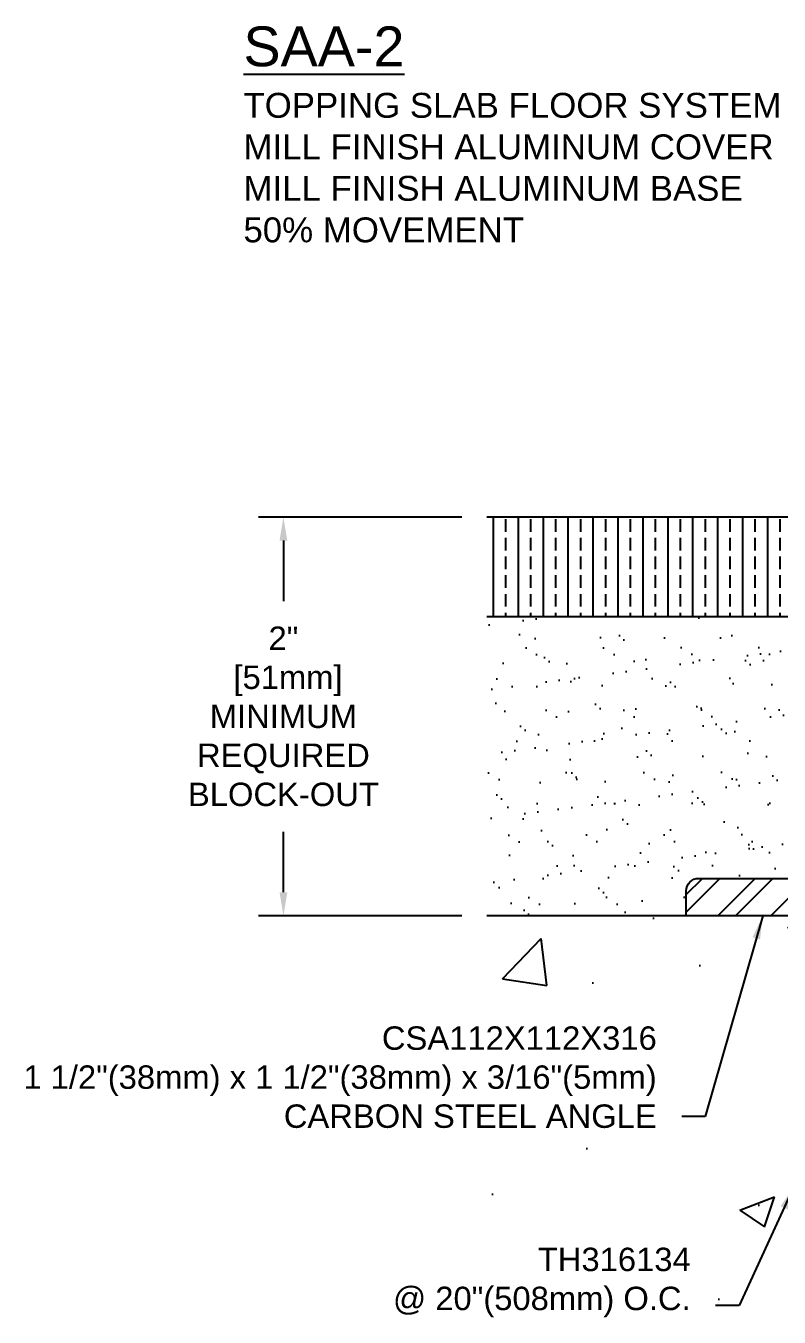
# Model space of a CAD drawing. Header units: inches. Extents: x -2.7 to 8.2, y 1.3 to 8.1.
# Drawn here: x -2.72 to 1.06, y 1.65 to 8.13 of the extents above; entities that cross this region are included whole.
import ezdxf

# ---------------------------------------------------------------- set-up
doc = ezdxf.new("R2010")
doc.units = ezdxf.units.IN
doc.header["$MEASUREMENT"] = 0
for name, color, linetype in [('Anchors', 4, 'Continuous'), ('Conditions', 1, 'Continuous'), ('Dimensions', 3, 'Continuous'), ('Metals', 7, 'Continuous'), ('Text', 2, 'Continuous')]:
    doc.layers.add(name, color=color, linetype=linetype)
doc.styles.add('Arial', font='arial.ttf')
doc.dimstyles.new('ARIAL', dxfattribs={"dimtxt": 0.1175, "dimasz": 0.1175, "dimexe": 0.125, "dimexo": 0.125, "dimgap": 0.125, "dimtad": 0, "dimtih": 1, "dimtoh": 1, "dimdec": 4, "dimzin": 0, "dimdsep": 46, "dimlunit": 4, "dimtxsty": 'Arial', "dimcen": 0.09, "dimadec": 0, "dimazin": 0, "dimtfac": 1, "dimtdec": 4, "dimtofl": 0, "dimtmove": 0, "dimatfit": 3, "dimfxl": 0, "dimfrac": 2, "dimtolj": 1, "dimtzin": 0, "dimarcsym": 0})

# ---------------------------------------------------------------- blocks, each defined once
blk = doc.blocks.new('*D9')
at = {"layer": 'Defpoints', "color": 0}
for p in [(-0.4083, 5.6668), (-1.428, 3.6668), (-0.4083, 3.6668)]:
    blk.add_point(p, dxfattribs=at)
at = {"layer": 'Dimensions', "color": 0, "lineweight": -2}
for p, q in [((-0.5333, 5.6668), (-1.553, 5.6668)), ((-1.428, 5.5493), (-1.428, 5.2458)), ((-1.428, 3.7843), (-1.428, 4.0878)), ((-0.5333, 3.6668), (-1.553, 3.6668))]:
    blk.add_line(p, q, dxfattribs=at)
at = {"layer": 'Dimensions', "color": 0}
for points in [[(-1.4475, 5.5493), (-1.4084, 5.5493), (-1.428, 5.6668)], [(-1.4475, 3.7843), (-1.4084, 3.7843), (-1.428, 3.6668)]]:
    blk.add_solid(points, dxfattribs=at)
at = {"layer": 'Dimensions', "color": 0, "insert": (-1.428, 4.6668), "char_height": 0.1175, "attachment_point": 5, "style": 'Arial'}
blk.add_mtext('\\A1;2"\\P [51mm]\\PMINIMUM\\PREQUIRED\\PBLOCK-OUT', dxfattribs=at)
blk = doc.blocks.new('CSAwBoltWasherNut')
at = {"layer": 'Metals'}
h = blk.add_hatch(dxfattribs=at)
h.set_pattern_fill('ANSI32', color=256, scale=0.5, style=0)
h.paths.add_polyline_path([(2.0917, 12.7945), (1.9667, 12.7945, 0.414214), (1.9042, 12.732), (1.9042, 12.0347), (1.9064, 12.0385), (1.9261, 12.0045), (1.9368, 12.0045), (1.9564, 12.0385), (1.9761, 12.0045), (1.9868, 12.0045), (2.0064, 12.0385), (2.0261, 12.0045), (2.0368, 12.0045), (2.0564, 12.0385), (2.0761, 12.0045), (2.0868, 12.0045), (2.0917, 12.0131)])
h.paths.add_polyline_path([(2.0917, 11.8184), (2.0814, 11.8005), (2.0618, 11.8345), (2.0511, 11.8345), (2.0314, 11.8005), (2.0118, 11.8345), (2.0011, 11.8345), (1.9814, 11.8005), (1.9618, 11.8345), (1.9511, 11.8345), (1.9314, 11.8005), (1.9118, 11.8345), (1.9042, 11.8345), (1.9042, 11.482), (0.6542, 11.482, 0.414214), (0.5917, 11.4195), (0.5917, 11.2945), (2.0917, 11.2945)])
blk.add_lwpolyline([(1.9667, 12.7945), (2.0917, 12.7945), (2.0917, 11.2945), (0.5917, 11.2945), (0.5917, 11.4195, -0.414214), (0.6542, 11.482), (1.9042, 11.482), (1.9042, 12.732, -0.414214)], format="xyb", close=True, dxfattribs=at)

msp = doc.modelspace()

# ---------------------------------------------------------------- hatches: boundary and pattern name
at = {"layer": 'Conditions'}
h = msp.add_hatch(dxfattribs=at)
h.set_pattern_fill('ANSI33', color=256, scale=0.5, angle=45, style=0)
h.paths.add_polyline_path([(-0.40827, 5.66679), (-0.40827, 5.16679), (1.88173, 5.16679), (1.88173, 5.37079, 0.4142136), (1.81973, 5.43279), (1.73273, 5.43279, -0.4142136), (1.67073, 5.49479), (1.67073, 5.66679)])
h = msp.add_hatch(dxfattribs=at)
h.set_pattern_fill('AR-SAND', color=256, scale=0.125, style=0)
h.paths.add_polyline_path([(-0.40827, 5.16679), (-0.40827, 3.66679), (0.59173, 3.66679), (0.59173, 3.79179, -0.4142136), (0.65423, 3.85429), (1.06076, 3.85429), (1.06076, 3.87304), (1.07108, 3.87304, 0.3888787), (1.08229, 3.88331), (1.08808, 3.94952, -0.4105631), (1.12076, 3.98179), (1.19032, 3.98179), (1.19426, 3.93679), (1.24076, 3.93679), (1.2447, 3.98179), (1.31426, 3.98179, -0.4105631), (1.34693, 3.94952), (1.35273, 3.88331, 0.3888787), (1.36393, 3.87304), (1.37426, 3.87304), (1.37426, 3.85429), (1.90423, 3.85429), (1.90423, 3.91679), (1.83923, 3.91679), (1.83923, 4.11591, -0.2411168), (1.80922, 4.05729), (1.6779, 4.05729, -0.2411168), (1.64788, 4.11591), (1.64788, 4.20128), (1.63143, 4.17279), (1.6118, 4.20679), (1.60106, 4.20679), (1.58143, 4.17279), (1.58143, 4.37679), (1.5868, 4.37679), (1.60643, 4.41079), (1.62606, 4.37679), (1.6368, 4.37679), (1.64788, 4.39597), (1.64788, 4.46766, -0.2411168), (1.6779, 4.52629), (1.80922, 4.52629, -0.2411168), (1.83923, 4.46766), (1.83923, 4.66679), (1.90423, 4.66679), (1.90423, 5.10429, -0.4142136), (1.96673, 5.16679), (1.88173, 5.16679)])
h = msp.add_hatch(dxfattribs=at)
h.set_pattern_fill('AR-CONC', color=256, scale=0.25, style=0)
h.paths.add_polyline_path([(2.92073, 3.66679), (1.29651, 3.66679), (1.27976, 3.65777), (1.27976, 3.62607), (1.2912, 3.61991), (1.27976, 3.61375), (1.27976, 3.58205), (1.30376, 3.56913), (1.27976, 3.5562), (1.27976, 3.52451), (1.2912, 3.51835), (1.27976, 3.51219), (1.27976, 3.48049), (1.30376, 3.46757), (1.27976, 3.45464), (1.27976, 3.42295), (1.2912, 3.41679), (1.27976, 3.41062), (1.27976, 3.37893), (1.30376, 3.366), (1.27976, 3.35308), (1.27976, 3.32139), (1.2912, 3.31522), (1.27976, 3.30906), (1.27976, 3.27737), (1.30376, 3.26444), (1.27976, 3.25152), (1.27976, 3.21982), (1.2912, 3.21366), (1.27976, 3.2075), (1.27976, 3.1758), (1.30376, 3.16288), (1.27976, 3.14995), (1.27976, 3.11826), (1.2912, 3.1121), (1.27976, 3.10594), (1.27976, 3.07424), (1.30376, 3.06132), (1.27976, 3.04839), (1.27976, 3.0167), (1.2912, 3.01054), (1.27976, 3.00437), (1.27976, 2.97268), (1.30376, 2.95975), (1.27976, 2.94683), (1.27976, 2.91514), (1.2912, 2.90897), (1.27976, 2.90281), (1.27976, 2.87112), (1.30376, 2.85819), (1.27976, 2.84527), (1.27976, 2.82139), (1.2912, 2.81522), (1.27976, 2.80906), (1.27976, 2.77737), (1.30376, 2.76444), (1.27976, 2.75152), (1.27976, 2.71982), (1.2912, 2.71366), (1.27976, 2.7075), (1.27976, 2.6758), (1.30376, 2.66288), (1.27976, 2.64995), (1.27976, 2.61826), (1.2912, 2.6121), (1.27976, 2.60594), (1.27976, 2.57424), (1.30376, 2.56132), (1.27976, 2.54839), (1.27976, 2.5167), (1.2912, 2.51054), (1.27976, 2.50437), (1.27976, 2.47268), (1.30376, 2.45975), (1.27976, 2.44683), (1.27976, 2.41514), (1.2912, 2.40897), (1.27976, 2.40281), (1.27976, 2.37112), (1.30376, 2.35819), (1.27976, 2.34527), (1.27976, 2.31357), (1.2912, 2.30741), (1.27976, 2.30125), (1.27976, 2.26863, -0.084437), (1.27714, 2.25325), (1.22773, 2.1122, -0.7741233), (1.20729, 2.1122), (1.15787, 2.25325, -0.084437), (1.15526, 2.26863), (1.15526, 2.29449), (1.13126, 2.30741), (1.15526, 2.32034), (1.15526, 2.35203), (1.14381, 2.35819), (1.15526, 2.36436), (1.15526, 2.39605), (1.13126, 2.40897), (1.15526, 2.4219), (1.15526, 2.45359), (1.14381, 2.45975), (1.15526, 2.46592), (1.15526, 2.49761), (1.13126, 2.51054), (1.15526, 2.52346), (1.15526, 2.55515), (1.14381, 2.56132), (1.15526, 2.56748), (1.15526, 2.59917), (1.13126, 2.6121), (1.15526, 2.62502), (1.15526, 2.65672), (1.14381, 2.66288), (1.15526, 2.66904), (1.15526, 2.70074), (1.13126, 2.71366), (1.15526, 2.72659), (1.15526, 2.75828), (1.14381, 2.76444), (1.15526, 2.77061), (1.15526, 2.79449), (1.13126, 2.80741), (1.15526, 2.82034), (1.15526, 2.85203), (1.14381, 2.85819), (1.15526, 2.86436), (1.15526, 2.89605), (1.13126, 2.90897), (1.15526, 2.9219), (1.15526, 2.95359), (1.14381, 2.95975), (1.15526, 2.96592), (1.15526, 2.99761), (1.13126, 3.01054), (1.15526, 3.02346), (1.15526, 3.05515), (1.14381, 3.06132), (1.15526, 3.06748), (1.15526, 3.09917), (1.13126, 3.1121), (1.15526, 3.12502), (1.15526, 3.15672), (1.14381, 3.16288), (1.15526, 3.16904), (1.15526, 3.20074), (1.13126, 3.21366), (1.15526, 3.22659), (1.15526, 3.25828), (1.14381, 3.26444), (1.15526, 3.27061), (1.15526, 3.3023), (1.13126, 3.31522), (1.15526, 3.32815), (1.15526, 3.35984), (1.14381, 3.366), (1.15526, 3.37217), (1.15526, 3.40386), (1.13126, 3.41679), (1.15526, 3.42971), (1.15526, 3.4614), (1.14381, 3.46757), (1.15526, 3.47373), (1.15526, 3.50542), (1.13126, 3.51835), (1.15526, 3.53127), (1.15526, 3.56297), (1.14381, 3.56913), (1.15526, 3.57529), (1.15526, 3.60699), (1.13126, 3.61991), (1.15526, 3.63284), (1.15526, 3.66453), (1.15107, 3.66679), (-0.40827, 3.66679), (-0.40827, 3.17614), (0.55496, 3.17614), (0.55496, 2.52212), (-0.40827, 2.52212), (-0.40827, 2.05952), (0.71456, 2.05952), (0.71456, 1.66679), (2.92073, 1.66679)])

# ---------------------------------------------------------------- linework, layer by layer
msp.add_line((1.67073, 5.66679), (-0.40827, 5.66679), dxfattribs=at)
for points in [[(1.88173, 5.16679), (-0.40827, 5.16679)], [(2.92073, 1.66679), (2.92073, 3.66679), (-0.40827, 3.66679)]]:
    msp.add_lwpolyline(points, dxfattribs=at)

# ---------------------------------------------------------------- block references
at = {"layer": 'Anchors'}
msp.add_blockref('CSAwBoltWasherNut', (0, -7.62773), dxfattribs=at)

# ---------------------------------------------------------------- texts
at = {"layer": 'Text', "insert": (-1.62858, 8.12969), "char_height": 0.2, "width": 2.75, "attachment_point": 1, "style": 'Arial'}
msp.add_mtext('{\\LSAA-2\\P\\H0.625x;\\lTOPPING SLAB FLOOR SYSTEM\\PMILL FINISH ALUMINUM COVER\\PMILL FINISH ALUMINUM BASE\\P50% MOVEMENT}', dxfattribs=at)
at = {"layer": 'Text', "char_height": 0.1175, "attachment_point": 9, "style": 'Arial'}
for s, insert in [('CSA112X112X316\\P1 1/2"(38mm) x 1 1/2"(38mm) x 3/16"(5mm)\\PCARBON STEEL ANGLE', (0.4436, 2.60059)), ('TH316134\\P@ 20"(508mm) O.C.', (0.61376, 1.65222))]:
    msp.add_mtext(s, dxfattribs=dict(at, insert=insert))

# ---------------------------------------------------------------- dimensions: what is measured, and where the dimension line sits
at = {"layer": 'Dimensions'}
dim = msp.add_linear_dim(base=(-1.42795, 3.66679), p1=(-0.40827, 5.66679), p2=(-0.40827, 3.66679), angle=90, text='<>\\PMINIMUM\\PREQUIRED\\PBLOCK-OUT', dimstyle='ARIAL', override={"dimpost": '\\X'}, dxfattribs=at)
dim.commit()
dim.dimension.update_dxf_attribs({"geometry": '*D9', "text_midpoint": (-1.42795, 4.66679), "dimtype": 160})

# ---------------------------------------------------------------- leaders
at = {"layer": 'Text', "annotation_type": 0, "has_hookline": 1, "hookline_direction": 1}
for points, text_width in [([(0.97535, 3.66679), (0.6861, 2.65934), (0.5686, 2.65934)], 3.15206), ([(1.13126, 2.30741), (0.85626, 1.71097), (0.73876, 1.71097)], 1.46963)]:
    msp.add_leader(points, dimstyle='ARIAL', dxfattribs=dict(at, text_width=text_width))

doc.saveas('drawing.dxf')
